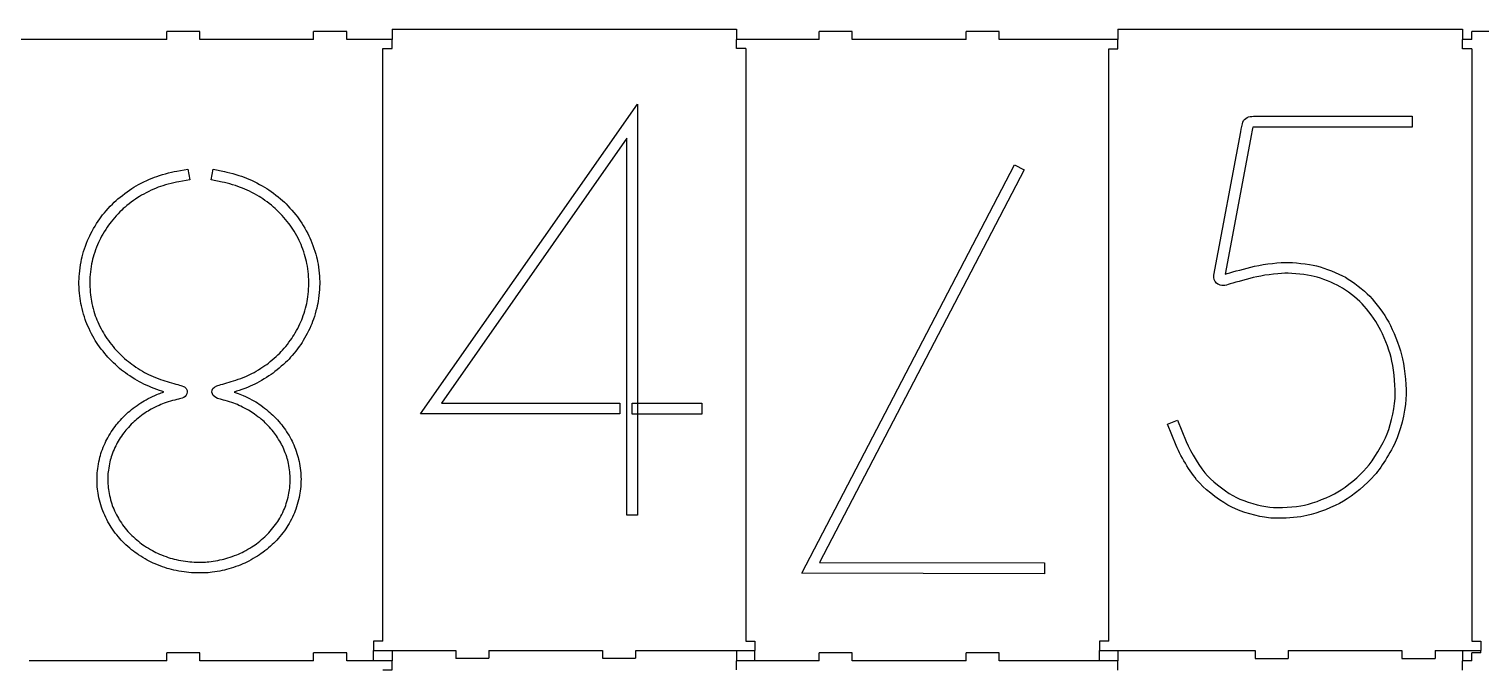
# Model space of a CAD drawing. Extents: x 0 to 774, y 0 to 367.
# Drawn here: x 299.5 to 536.7, y 262.3 to 367 of the extents above; entities that cross this region are included whole.
import ezdxf

# ---------------------------------------------------------------- set-up
doc = ezdxf.new("R2010")
doc.units = 0
doc.layers.add('ink_ext_XXXXXX', color=7, linetype='CONTINUOUS')

msp = doc.modelspace()

# ---------------------------------------------------------------- linework, layer by layer
at = {"layer": 'ink_ext_XXXXXX', "color": 5}
for points in [[(322.004533, 365.300154), (296.506077, 365.300154)], [(327.404043, 365.298204), (327.404043, 366.597029), (322.001949, 366.597029)], [(322.004533, 365.300154), (322.004533, 366.597905)], [(346.000441, 365.295671), (327.402253, 365.295671)], [(346.000441, 365.295671), (346.000441, 366.597919)], [(351.405702, 366.599109), (346.003318, 366.599109)], [(351.405702, 365.300423), (351.405702, 366.599109)], [(358.80631, 365.298977), (351.405703, 365.298977)], [(358.80631, 366.991527), (358.80631, 365.298977)], [(358.80631, 363.79364), (358.80631, 365.298977)], [(358.807163, 366.992638), (415.107278, 366.992638)], [(415.107278, 366.992638), (415.107278, 365.292886)], [(415.107278, 363.793105), (415.107278, 365.292886)], [(434.00269, 366.591339), (428.603112, 366.591339)], [(428.603179, 365.290033), (428.603179, 366.590183)], [(434.00269, 365.291329), (434.00269, 366.591339)], [(452.604838, 365.291368), (434.004919, 365.291368)], [(452.604838, 365.291368), (452.604838, 366.591736)], [(458.004349, 366.59079), (452.605117, 366.59079)], [(458.004349, 365.290368), (458.004349, 366.59079)], [(477.405786, 365.291716), (458.007466, 365.291716)], [(477.405165, 366.985765), (533.706754, 366.985765)], [(477.405786, 366.985032), (477.405786, 365.291716)], [(477.405786, 363.784878), (477.405786, 365.291716)], [(533.706754, 366.985765), (533.706754, 365.285707)], [(540.607087, 366.585493), (535.207108, 366.585493)], [(535.207577, 365.286356), (535.207577, 366.586107)], [(357.305487, 266.998804), (357.305487, 363.791245)], [(357.308613, 363.79364), (358.80631, 363.79364)], [(416.60235, 363.790793), (415.103442, 363.790793)], [(428.603179, 365.290033), (415.104566, 365.290033)], [(416.60235, 363.790793), (416.60235, 266.990991)], [(475.904861, 363.784878), (477.405786, 363.784878)], [(475.904963, 266.991266), (475.904963, 363.784248)], [(533.706754, 363.78531), (533.706754, 365.285707)], [(535.207577, 365.286356), (533.707298, 365.286356)], [(535.207577, 363.786078), (533.707298, 363.786078)], [(535.207577, 363.786078), (535.207577, 266.985771)], [(357.305487, 266.998804), (355.803777, 266.998804)], [(355.804665, 266.999546), (355.804665, 265.492339)], [(416.605144, 266.991477), (418.103173, 266.991477)], [(418.103173, 266.991477), (418.103173, 265.491356)], [(475.904963, 266.991266), (474.402538, 266.991266)], [(474.404141, 266.991767), (474.404141, 265.485141)], [(535.204476, 266.984183), (536.702649, 266.984183), (536.702649, 265.484046)], [(322.004533, 263.799189), (299.504204, 263.799189)], [(327.404043, 263.798685), (327.404043, 265.098598), (322.001949, 265.098598)], [(322.004533, 263.799189), (322.004533, 265.099096)], [(346.000441, 263.797462), (327.402253, 263.797462)], [(346.000441, 263.797462), (346.000441, 265.097465)], [(351.405702, 265.099591), (346.003318, 265.099591)], [(355.804665, 263.799582), (351.405474, 263.799582)], [(351.405702, 263.799394), (351.405702, 265.099591)], [(355.803276, 265.492038), (358.80631, 265.492038)], [(358.80631, 263.799489), (355.803276, 263.799489)], [(355.804665, 263.799582), (355.804665, 265.492339)], [(358.804176, 265.490814), (369.202812, 265.490814)], [(358.80631, 265.492038), (358.80631, 263.799489)], [(358.80631, 262.292241), (358.80631, 263.799489)], [(369.202812, 265.490814), (369.202812, 264.190693)], [(369.205706, 264.192455), (374.608073, 264.192455)], [(374.606305, 265.491675), (393.20447, 265.491675)], [(374.608073, 265.492705), (374.608073, 264.192455)], [(393.201847, 264.191138), (398.603981, 264.191138)], [(393.20447, 265.491675), (393.20447, 264.191859)], [(398.603981, 265.491065), (398.603981, 264.191138)], [(398.609686, 265.492455), (415.107278, 265.492455)], [(415.10293, 265.491356), (418.103173, 265.491356)], [(418.103173, 263.791637), (415.10293, 263.791637)], [(415.107278, 265.492455), (415.107278, 263.792703)], [(415.107278, 262.292505), (415.107278, 263.792703)], [(428.603179, 263.790825), (418.100009, 263.790825)], [(418.103173, 263.791637), (418.103173, 265.491356)], [(434.00269, 263.791673), (434.00269, 265.091255), (428.603112, 265.091255)], [(428.603179, 263.790825), (428.603179, 265.09055)], [(452.604838, 263.791461), (434.004919, 263.791461)], [(452.604838, 263.791461), (452.604838, 265.091389)], [(458.004349, 265.090982), (452.605117, 265.090982)], [(458.004349, 263.791003), (458.004349, 265.090982)], [(474.404141, 263.791886), (458.006109, 263.791886)], [(474.403936, 265.484744), (477.405786, 265.484744)], [(477.405786, 263.791882), (474.403936, 263.791882)], [(474.404141, 263.791886), (474.404141, 265.485141)], [(477.405639, 265.484577), (499.803117, 265.484577)], [(477.405786, 265.484744), (477.405786, 263.791882)], [(477.405786, 262.284589), (477.405786, 263.791882)], [(499.799612, 264.184147), (505.202628, 264.184147)], [(499.803117, 265.484577), (499.803117, 264.184305)], [(505.202628, 265.484174), (505.202628, 264.184147)], [(505.207722, 265.485193), (523.804776, 265.485193)], [(523.802982, 264.184701), (529.204287, 264.184701)], [(523.804776, 265.485193), (523.804776, 264.185139)], [(529.204287, 265.484907), (529.204287, 264.184701)], [(529.204584, 265.48533), (533.706754, 265.48533)], [(533.706303, 265.484046), (536.702649, 265.484046)], [(533.706754, 265.48533), (533.706754, 263.785271)], [(533.706754, 262.284874), (533.706754, 263.785271)], [(535.207577, 263.785668), (533.707298, 263.785668)], [(536.702649, 265.084205), (535.204476, 265.084205)], [(535.207577, 263.785668), (535.207577, 265.085909)], [(536.702649, 265.084205), (536.702649, 265.484046)], [(357.308613, 262.292241), (358.80631, 262.292241)]]:
    msp.add_lwpolyline(points, dxfattribs=at)
at = {"layer": 'ink_ext_XXXXXX', "color": 1}
for points in [[(398.925997, 287.566849), (397.161011, 287.566849), (397.161011, 349.148169), (366.867516, 305.870643), (396.042645, 305.870643), (396.042645, 304.106878), (363.479882, 304.106878), (398.925997, 354.744067)], [(465.383231, 278.01318), (425.729969, 278.096853), (460.501522, 344.795949), (462.063132, 343.980242), (428.638412, 279.854448), (465.387706, 279.777486)], [(409.403002, 304.104686), (398.038448, 304.104686), (398.038448, 305.868649), (409.403002, 305.868649)], [(503.683048, 287.066503)], [(327.465223, 278.138079)]]:
    msp.add_lwpolyline(points, close=True, dxfattribs=at)
for points in [[(499.537316, 352.739548), (525.472357, 352.739548), (525.472357, 350.975674), (499.537316, 350.975674)], [(493.081404, 326.800632), (497.459607, 350.174134)], [(499.193452, 349.849643), (494.902426, 326.931397)], [(323.645778, 343.795048), (325.471165, 344.121894), (325.786016, 342.38534), (323.956881, 342.058869)], [(331.074767, 341.986153), (329.260624, 342.349731), (329.609209, 344.079164), (331.419604, 343.715961)], [(486.925766, 298.93802), (485.492196, 302.422663), (487.119492, 303.09586), (488.557906, 299.610733)]]:
    msp.add_lwpolyline(points, dxfattribs=at)
for points in [[(497.459607, 350.174134), (497.556469, 350.687023), (497.730823, 351.544744), (497.808313, 351.805305)], [(497.808313, 351.805305), (498.021411, 352.494), (498.839903, 352.739548), (499.537316, 352.739548)], [(499.42108, 350.969378), (499.358119, 350.700584), (499.280629, 350.297634), (499.193452, 349.849643)], [(499.537316, 350.975674), (499.498571, 350.975674), (499.454982, 350.972769), (499.42108, 350.969378)], [(316.647835, 341.150673), (317.517424, 341.681797), (319.012967, 342.414201), (319.98001, 342.783776)], [(319.98001, 342.783776), (320.950801, 343.152977), (322.596274, 343.606887), (323.645778, 343.795048)], [(323.956881, 342.058869), (323.012327, 341.889449), (321.479302, 341.467024), (320.609713, 341.135305)], [(334.388201, 340.996621), (333.529856, 341.344831), (332.008076, 341.797992), (331.074767, 341.986153)], [(331.419604, 343.715961), (332.461611, 343.50606), (334.092091, 343.019915), (335.051637, 342.631223)], [(335.051637, 342.631223), (336.011184, 342.243282), (337.487986, 341.481642), (338.338833, 340.933276)], [(313.724217, 338.966206), (314.466366, 339.639387), (315.781994, 340.619174), (316.647835, 341.150673)], [(317.569899, 339.646509), (316.794016, 339.170484), (315.572093, 338.260414), (314.908657, 337.658449)], [(320.609713, 341.135305), (319.740124, 340.803962), (318.345783, 340.122159), (317.569899, 339.646509)], [(337.390532, 339.448228), (336.625893, 339.939246), (335.250293, 340.648036), (334.388201, 340.996621)], [(340.006795, 337.409566), (339.350855, 338.024276), (338.15517, 338.95796), (337.390532, 339.448228)], [(338.338833, 340.933276), (339.197178, 340.38566), (340.486568, 339.38001), (341.213725, 338.692585)], [(311.28412, 336.30084), (311.883837, 337.096589), (312.978319, 338.292649), (313.724217, 338.966206)], [(314.908657, 337.658449), (314.241472, 337.057233), (313.229451, 335.949631), (312.697202, 335.239342)], [(342.162027, 334.947355), (341.641023, 335.668514), (340.655239, 336.795981), (340.006795, 337.409566)], [(341.213725, 338.692585), (341.940881, 338.004785), (343.009126, 336.786986), (343.59385, 335.978118)], [(309.413754, 333.223545), (309.8448, 334.12312), (310.684403, 335.503217), (311.28412, 336.30084)], [(312.697202, 335.239342), (312.164954, 334.531302), (311.38907, 333.257654), (311.003003, 332.458156)], [(343.792506, 332.129437), (343.428928, 332.937555), (342.679282, 334.22807), (342.162027, 334.947355)], [(343.59385, 335.978118), (344.174825, 335.168126), (344.988191, 333.769287), (345.400496, 332.859217)], [(308.180587, 329.80666), (308.424222, 330.78982), (308.978959, 332.322845), (309.413754, 333.223545)], [(311.003003, 332.458156), (310.620684, 331.660533), (310.107176, 330.25045), (309.893527, 329.379362)], [(344.834513, 329.021406), (344.635857, 329.899241), (344.159832, 331.322443), (343.792506, 332.129437)], [(345.400496, 332.859217), (345.816549, 331.946898), (346.333805, 330.399255), (346.55495, 329.408973)], [(307.66708, 326.16563), (307.704562, 327.189646), (307.933204, 328.823124), (308.180587, 329.80666)], [(309.893527, 329.379362), (309.672382, 328.509398), (309.462481, 327.008232), (309.428747, 326.101161)], [(345.224329, 325.735334), (345.213085, 326.639406), (345.03317, 328.144695), (344.834513, 329.021406)], [(346.55495, 329.408973), (346.779844, 328.418316), (346.971004, 326.781464), (346.985997, 325.759697)], [(494.902426, 326.931397), (495.706388, 327.194864), (497.566156, 327.711628), (499.08206, 328.093752)], [(499.08206, 328.093752), (500.656082, 328.49089), (503.150302, 328.833785), (504.646834, 328.857516)], [(504.646834, 328.857516), (506.148208, 328.887059), (508.487447, 328.627951), (509.862901, 328.291352)], [(509.862901, 328.291352), (511.243197, 327.953301), (513.345122, 327.12028), (514.551065, 326.434491)], [(307.891973, 322.566207), (307.730799, 323.528002), (307.625849, 325.142739), (307.66708, 326.16563)], [(309.428747, 326.101161), (309.395013, 325.19334), (309.488719, 323.708292), (309.631151, 322.859318)], [(344.94696, 322.506985), (345.111882, 323.352585), (345.235574, 324.830886), (345.224329, 325.735334)], [(346.985997, 325.759697), (347.00099, 324.740929), (346.862305, 323.132564), (346.678642, 322.175266)], [(493.517287, 325.474579), (493.144364, 325.798586), (492.989384, 326.281932), (493.081404, 326.800632)], [(495.425486, 325.246467), (494.669955, 324.994139), (493.967699, 325.077926), (493.517287, 325.474579)], [(499.5131, 326.383638), (498.031098, 326.011684), (496.161644, 325.490562), (495.425486, 325.246467)], [(504.675892, 327.094127), (503.319812, 327.072333), (500.951514, 326.746874), (499.5131, 326.383638)], [(509.441547, 326.577848), (508.211388, 326.88006), (506.022287, 327.115921), (504.675892, 327.094127)], [(513.679299, 324.900667), (512.608964, 325.50945), (510.671706, 326.277573), (509.441547, 326.577848)], [(514.551065, 326.434491), (515.757008, 325.749186), (517.544128, 324.362593), (518.536973, 323.344564)], [(309.631151, 322.859318), (309.777332, 322.007721), (310.148407, 320.621626), (310.448265, 319.831874)], [(517.272912, 322.114405), (516.396303, 323.017168), (514.749634, 324.293821), (513.679299, 324.900667)], [(518.536973, 323.344564), (519.524975, 322.328957), (520.9198, 320.422695), (521.646272, 319.095673)], [(308.802793, 319.204046), (308.461704, 320.096874), (308.053147, 321.605536), (307.891973, 322.566207)], [(344.05863, 319.499031), (344.380978, 320.283161), (344.785787, 321.660635), (344.94696, 322.506985)], [(346.678642, 322.175266), (346.494979, 321.219843), (346.056436, 319.721676), (345.696606, 318.83522)], [(520.101309, 318.248123), (519.452327, 319.438568), (518.154365, 321.209222), (517.272912, 322.114405)], [(310.324574, 316.121502), (309.826059, 316.928121), (309.143882, 318.310843), (308.802793, 319.204046)], [(310.448265, 319.831874), (310.751872, 319.039124), (311.381574, 317.765475), (311.823865, 317.049564)], [(342.623059, 316.743708), (343.080343, 317.451749), (343.740031, 318.713777), (344.05863, 319.499031)], [(345.696606, 318.83522), (345.336776, 317.950263), (344.620864, 316.581035), (344.103609, 315.783037)], [(522.024037, 313.326035), (521.631743, 314.797866), (520.755133, 317.051866), (520.101309, 318.248123)], [(521.646272, 319.095673), (522.372744, 317.773495), (523.307471, 315.386309), (523.723981, 313.773057)], [(312.389847, 313.381547), (311.752649, 314.08584), (310.823088, 315.314884), (310.324574, 316.121502)], [(311.823865, 317.049564), (312.269904, 316.331778), (313.128248, 315.195315), (313.694231, 314.568237)], [(340.692721, 314.296865), (341.277445, 314.913448), (342.165775, 316.033794), (342.623059, 316.743708)], [(344.103609, 315.783037), (343.586353, 314.986539), (342.630555, 313.775111), (341.974615, 313.082814)], [(314.934895, 311.045651), (314.170256, 311.630375), (313.030795, 312.67838), (312.389847, 313.381547)], [(313.694231, 314.568237), (314.26771, 313.940408), (315.32471, 312.967743), (316.006888, 312.445615)], [(338.331337, 312.216598), (339.024759, 312.726357), (340.107997, 313.679157), (340.692721, 314.296865)], [(522.711764, 307.324894), (522.72145, 309.109593), (522.401803, 311.858078), (522.024037, 313.326035)], [(523.723981, 313.773057), (524.150178, 312.155931), (524.489198, 309.258762), (524.479512, 307.315692)], [(317.88475, 309.173411), (317.01891, 309.622074), (315.695785, 310.461677), (314.934895, 311.045651)], [(316.006888, 312.445615), (316.685317, 311.922737), (317.922233, 311.141606), (318.698116, 310.739796)], [(318.698116, 310.739796), (319.473999, 310.337986), (320.849599, 309.774252), (321.707944, 309.508878)], [(335.59513, 310.56213), (336.382258, 310.948572), (337.634167, 311.706089), (338.331337, 312.216598)], [(339.373345, 310.794145), (338.597461, 310.224415), (337.251847, 309.409924), (336.371014, 308.978503)], [(341.974615, 313.082814), (341.318675, 312.391265), (340.149228, 311.364626), (339.373345, 310.794145)], [(321.183192, 307.824424), (320.231142, 308.119784), (318.750591, 308.725123), (317.88475, 309.173411)], [(321.707944, 309.508878), (322.581281, 309.237131), (323.780714, 308.905788), (324.324207, 308.78547)], [(324.324207, 308.78547), (325.257516, 308.579317), (325.35497, 307.976602), (325.351222, 307.72697)], [(329.391812, 307.696234), (329.376819, 308.060562), (329.575475, 308.514847), (330.171444, 308.697386)], [(330.171444, 308.697386), (330.550015, 308.814331), (331.61826, 309.126558), (332.544072, 309.391558)], [(332.544072, 309.391558), (333.409913, 309.639316), (334.804254, 310.175313), (335.59513, 310.56213)], [(336.371014, 308.978503), (335.493928, 308.547082), (333.994637, 307.971729), (333.031342, 307.69586)], [(315.710778, 304.385424), (316.314243, 304.916548), (317.333761, 305.666569), (318.03468, 306.092742)], [(318.03468, 306.092742), (318.720605, 306.511419), (319.905046, 307.097642), (320.669684, 307.39975)], [(320.669684, 307.39975), (320.920816, 307.498328), (321.224422, 307.605902), (321.550518, 307.711977)], [(321.550518, 307.711977), (321.423078, 307.749834), (321.299387, 307.787316), (321.183192, 307.824424)], [(323.923147, 306.533159), (323.184746, 306.380981), (321.992809, 306.026024), (321.31438, 305.75915)], [(325.351222, 307.72697), (325.343725, 306.829269), (324.309214, 306.614496), (323.923147, 306.533159)], [(330.954823, 306.458195), (330.497539, 306.563895), (329.421798, 306.812027), (329.391812, 307.696234)], [(333.533605, 305.633584), (332.862672, 305.912827), (331.68198, 306.290649), (330.954823, 306.458195)], [(333.031342, 307.69586), (333.027594, 307.695485), (333.027594, 307.69511), (333.027594, 307.69511)], [(333.027594, 307.69511), (333.469885, 307.549304), (333.889686, 307.396001), (334.212034, 307.259941)], [(334.212034, 307.259941), (334.969176, 306.94359), (336.131127, 306.334878), (336.805808, 305.903832)], [(521.389585, 300.888354), (522.096685, 302.621716), (522.702078, 305.569254), (522.711764, 307.324894)], [(524.479512, 307.315692), (524.464982, 305.341626), (523.816001, 302.15968), (523.021725, 300.222906)], [(313.750454, 302.325398), (314.245221, 302.948353), (315.103565, 303.853176), (315.710778, 304.385424)], [(318.952996, 304.585954), (318.345783, 304.217503), (317.397481, 303.519209), (316.872729, 303.0608)], [(321.31438, 305.75915), (320.639698, 305.492276), (319.55646, 304.955155), (318.952996, 304.585954)], [(335.857506, 304.417284), (335.265286, 304.79698), (334.197041, 305.353592), (333.533605, 305.633584)], [(337.892794, 302.855772), (337.383035, 303.322801), (336.453475, 304.037963), (335.857506, 304.417284)], [(336.805808, 305.903832), (337.495482, 305.464914), (338.496259, 304.697277), (339.084731, 304.155283)], [(339.084731, 304.155283), (339.676951, 303.613664), (340.512806, 302.693849), (340.992579, 302.060773)], [(312.213681, 299.959141), (312.584755, 300.661934), (313.259436, 301.701318), (313.750454, 302.325398)], [(316.872729, 303.0608), (316.355473, 302.603891), (315.557101, 301.765412), (315.133551, 301.230915)], [(339.586994, 300.996651), (339.174688, 301.539019), (338.398805, 302.390617), (337.892794, 302.855772)], [(340.992579, 302.060773), (341.472353, 301.426947), (342.120796, 300.375569), (342.469381, 299.666779)], [(311.160428, 297.335756), (311.385322, 298.102269), (311.846354, 299.254474), (312.213681, 299.959141)], [(313.78044, 299.142402), (313.465589, 298.544934), (313.042039, 297.490933), (312.85088, 296.840615)], [(315.133551, 301.230915), (314.710001, 300.697917), (314.091543, 299.741744), (313.78044, 299.142402)], [(340.891377, 298.884899), (340.595267, 299.489113), (339.99555, 300.456156), (339.586994, 300.996651)], [(341.764714, 296.566994), (341.588548, 297.22181), (341.191235, 298.283308), (340.891377, 298.884899)], [(342.469381, 299.666779), (342.825463, 298.956865), (343.260258, 297.795289), (343.470158, 297.023154)], [(490.756694, 292.799334), (489.473261, 294.181567), (487.753944, 296.934895), (486.925766, 298.93802)], [(488.557906, 299.610733), (489.303751, 297.801334), (490.901988, 295.232045), (492.044971, 293.999949)], [(518.004227, 295.284351), (519.127837, 296.576987), (520.682486, 299.143369), (521.389585, 300.888354)], [(523.021725, 300.222906), (522.241979, 298.29824), (520.58078, 295.563317), (519.336092, 294.125871)], [(310.639425, 294.499471), (310.706893, 295.321458), (310.931787, 296.567369), (311.160428, 297.335756)], [(312.85088, 296.840615), (312.65972, 296.192546), (312.457316, 295.056083), (312.401092, 294.359662)], [(342.158278, 294.067675), (342.117048, 294.769719), (341.937133, 295.914428), (341.764714, 296.566994)], [(343.470158, 297.023154), (343.672563, 296.249144), (343.874967, 294.994238), (343.919946, 294.165129)], [(310.729382, 291.511758), (310.616935, 292.363731), (310.575705, 293.675611), (310.639425, 294.499471)], [(312.401092, 294.359662), (312.344869, 293.665491), (312.378603, 292.468306), (312.479805, 291.746023)], [(343.919946, 294.165129), (343.968673, 293.334897), (343.897456, 292.021518), (343.76252, 291.175542)], [(513.335435, 291.373512), (514.739947, 292.199268), (516.875774, 293.990263), (518.004227, 295.284351)], [(342.019594, 291.451787), (342.132041, 292.168448), (342.195761, 293.366757), (342.158278, 294.067675)], [(495.982447, 288.88123), (494.38421, 289.657101), (492.044971, 291.414679), (490.756694, 292.799334)], [(492.044971, 293.999949), (493.192796, 292.769791), (495.343152, 291.151696), (496.752507, 290.466875)], [(519.336092, 294.125871), (518.086561, 292.690363), (515.795753, 290.773931), (514.231417, 289.853733)], [(311.445294, 288.575771), (311.160428, 289.369271), (310.845577, 290.659036), (310.729382, 291.511758)], [(312.479805, 291.746023), (312.573511, 291.023364), (312.862124, 289.846795), (313.102011, 289.176987)], [(341.333668, 288.904116), (341.592296, 289.567927), (341.907147, 290.735126), (342.019594, 291.451787)], [(343.76252, 291.175542), (343.627584, 290.328818), (343.282747, 289.049922), (342.97914, 288.263918)], [(496.752507, 290.466875), (498.161863, 289.780117), (500.656082, 289.06091), (502.196202, 288.897212)], [(507.896584, 289.220734), (509.441547, 289.560723), (511.930923, 290.546787), (513.335435, 291.373512)], [(514.231417, 289.853733), (512.671925, 288.93402), (509.998509, 287.877246), (508.274349, 287.498027)], [(312.745929, 285.888291), (312.29989, 286.603453), (311.733907, 287.784145), (311.445294, 288.575771)], [(313.102011, 289.176987), (313.345646, 288.50418), (313.870398, 287.422816), (314.245221, 286.815228)], [(340.137983, 286.56747), (340.527799, 287.166437), (341.07504, 288.236556), (341.333668, 288.904116)], [(342.97914, 288.263918), (342.671786, 287.479039), (342.075817, 286.312591), (341.618533, 285.607549)], [(502.00732, 287.143025), (500.273474, 287.328033), (497.566156, 288.107779), (495.982447, 288.88123)], [(503.683048, 287.066503), (503.072811, 287.066503), (502.50132, 287.090719), (502.00732, 287.143025)], [(502.196202, 288.897212), (503.746009, 288.733029), (506.351621, 288.880261), (507.896584, 289.220734)], [(508.274349, 287.498027), (507.039347, 287.225358), (505.24254, 287.066503), (503.683048, 287.066503)], [(314.560072, 283.51004), (313.982845, 284.130747), (313.184472, 285.175003), (312.745929, 285.888291)], [(314.245221, 286.815228), (314.623792, 286.205391), (315.358444, 285.241347), (315.849462, 284.710223)], [(315.849462, 284.710223), (316.344229, 284.177975), (317.266293, 283.356363), (317.862261, 282.91707)], [(338.485014, 284.4947), (338.991025, 285.016078), (339.748167, 285.96513), (340.137983, 286.56747)], [(341.618533, 285.607549), (341.16125, 284.903632), (340.340388, 283.875867), (339.751916, 283.26678)], [(316.816505, 281.496867), (316.126831, 282.007001), (315.129802, 282.891208), (314.560072, 283.51004)], [(317.862261, 282.91707), (318.461978, 282.476654), (319.541467, 281.824087), (320.223645, 281.491619)], [(334.032119, 281.358932), (334.725541, 281.677906), (335.820024, 282.310607), (336.430985, 282.73903)], [(336.430985, 282.73903), (337.038198, 283.167827), (337.975255, 283.971822), (338.485014, 284.4947)], [(339.751916, 283.26678), (339.163444, 282.659942), (338.151422, 281.795226), (337.446755, 281.298211)], [(319.45151, 279.905744), (318.679375, 280.282441), (317.494935, 280.996478), (316.816505, 281.496867)], [(322.408862, 278.791021), (321.554266, 279.028658), (320.227393, 279.528672), (319.45151, 279.905744)], [(320.223645, 281.491619), (320.909571, 281.159151), (322.127745, 280.700368), (322.881139, 280.490093)], [(322.881139, 280.490093), (323.638281, 280.279067), (324.957658, 280.039555), (325.771023, 279.966465)], [(325.771023, 279.966465), (326.584389, 279.892625), (327.885024, 279.879506), (328.604684, 279.937604)], [(328.604684, 279.937604), (329.328092, 279.995701), (330.583749, 280.210849), (331.348387, 280.407257)], [(331.348387, 280.407257), (332.109278, 280.602914), (333.338697, 281.038833), (334.032119, 281.358932)], [(337.446755, 281.298211), (336.757081, 280.810566), (335.557648, 280.119018), (334.77052, 279.757314)], [(325.613598, 278.20967), (324.69903, 278.292131), (323.263458, 278.553008), (322.408862, 278.791021)], [(327.465223, 278.138079), (326.816779, 278.138079), (326.134601, 278.162443), (325.613598, 278.20967)], [(328.743368, 278.179684), (328.398531, 278.151198), (327.941248, 278.138079), (327.465223, 278.138079)], [(331.78693, 278.698814), (330.928586, 278.478043), (329.564231, 278.245278), (328.743368, 278.179684)], [(334.77052, 279.757314), (333.98714, 279.39486), (332.645274, 278.91996), (331.78693, 278.698814)]]:
    msp.add_open_spline(points, degree=3, dxfattribs=at)

doc.saveas('drawing.dxf')
